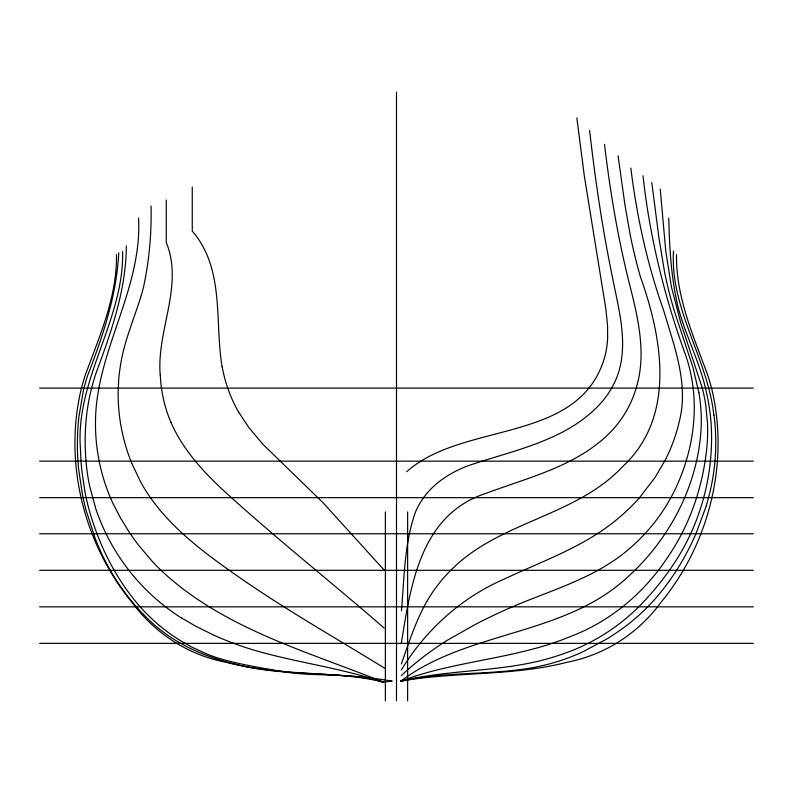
<?xml version="1.0" encoding="UTF-8"?>
<svg xmlns="http://www.w3.org/2000/svg" width="793" height="793" viewBox="0 0 793 793"><rect width="100%" height="100%" fill="white"/><g stroke="black" fill="none" stroke-linecap="round" stroke-linejoin="round"><path stroke-width="1.19" d="M116.482 254.553C117.176 296.978 99.472 336.331 85.188 375.337A189.19 189.19 0 0 0 80.866 390.572C63.787 464.133 84.355 544.414 132.114 602.462C154.873 633.419 188.199 655.018 226.035 662.284C280.306 676.3 337.174 671.493 392.178 681.137L382.642 682.188C340.703 667.765 296.265 662.571 253.76 650.072A318.023 318.023 0 0 1 214.298 635.381M138.557 218.035C142.205 285.966 100.414 344.757 95.874 411.289A190.409 190.409 0 0 0 113.379 504.378M122.608 251.411C124.253 320.798 74.483 379.926 80.539 450.018A259.123 259.123 0 0 0 81.897 471.111L84.99 492.037A237.791 237.791 0 0 0 88.489 507.451C98.481 544.494 116.026 579.931 141.739 608.598A180.09 180.09 0 0 0 182.697 641.993L192.184 647.286L206.983 654.056A163.606 163.606 0 0 0 222.159 659.3C242.42 664.921 263.236 668.261 283.944 671.77C316.754 677.281 350.863 671.929 382.979 681.94L382.642 682.188M126.305 245.87C126.186 289.762 111.387 331.454 96.419 372.105C85.297 403.746 82.928 438.043 87.071 471.201A195.346 195.346 0 0 0 89.827 486.852L95.428 507.322M118.791 252.798C116.621 295.293 102.941 335.994 87.706 375.347A182.856 182.856 0 0 0 83.394 390.572L78.923 416.632A250.935 250.935 0 0 0 78.596 468.901L82.462 494.663A283.765 283.765 0 0 0 85.971 509.968L95.685 540.033M401.456 610.818C404.271 578.127 404.242 544.404 415.106 513.091C424.424 488.954 447.183 472.876 470.963 464.777C517.343 449.304 570.395 439.411 603.473 400.069A90.858 90.858 0 0 0 611.76 387.807C632.031 352.796 618.946 311.56 611.958 274.755C602.135 227.085 595.127 178.891 589.615 130.538M401.367 643.024C410.734 584.709 420.577 514.806 485.603 493.474C529.873 476.9 579.376 465.66 612.791 429.667A103.635 103.635 0 0 0 622.178 417.772L624.884 413.559A108.116 108.116 0 0 0 636.759 386.171C646.196 353.262 638.286 318.935 630.148 286.669C618.213 239.922 610.184 192.243 604.524 144.356M706.325 505.825L695.907 533.887A278.075 278.075 0 0 1 689.414 547.636C673.217 579.822 650.359 609.113 620.641 629.84A236.73 236.73 0 0 1 607.071 638.851L582.815 651.836A211.751 211.751 0 0 1 532.807 667.656C489.162 675.448 444.199 671.384 400.822 681.137C468.039 630.564 563.466 635.976 626.738 577.899C669.55 539.755 698.405 484.85 701.171 427.189A166.361 166.361 0 0 0 698.881 392.594M401.367 663.969C410.665 637.661 418.972 610.273 435.882 587.633A154.704 154.704 0 0 1 457.839 563.625C506.459 520.495 578.028 514.488 623.09 466.165C676.37 416.275 662.195 337.848 640.338 276.519A521.08 521.08 0 0 1 630.346 235.58L625.082 205.793L618.084 155.854M401.367 669.926C425.623 629.979 461.248 597.714 504.229 579.078C542.67 560.919 583.975 546.902 617.073 519.296A195.276 195.276 0 0 0 639.475 497.746L655.068 477.465L665.307 459.96A164.647 164.647 0 0 0 679.016 422.5C689.266 384.714 674.288 346.719 663.761 310.777C647.336 264.644 636.809 216.638 630.841 168.076M406.789 471.647C463.816 420.518 581.507 444.675 605.297 354.957A94.149 94.149 0 0 0 607.646 337.967L607.557 325.526L605.743 308.19L584.372 176.304L576.858 117.909M676.518 254.553C675.824 296.978 693.528 336.331 707.812 375.337A189.19 189.19 0 0 1 712.134 390.572C729.213 464.133 708.645 544.414 660.886 602.462C638.127 633.419 604.801 655.018 566.965 662.284C512.694 676.3 455.826 671.493 400.822 681.137C455.767 660.291 516.203 659.231 570.613 636.472C608.221 622.257 640.516 595.979 663.592 563.218A248.031 248.031 0 0 0 672.186 550.441C692.864 517.77 704.531 479.676 707.376 441.215A178.009 178.009 0 0 0 707.485 422.857L705.681 404.589A167.016 167.016 0 0 0 702.142 387.529L680.741 322.672L671.443 287.066L665.773 251.084L660.232 189.19M400.822 681.137C452.634 668.38 507.53 672.742 558.421 655.444C591.915 644.838 622.436 625.35 645.958 599.23A277.372 277.372 0 0 0 674.446 562.871C701.557 521.972 714.354 471.746 711.073 422.867A212.861 212.861 0 0 0 706.494 392.594C700.378 363.283 685.965 336.638 678.263 307.813C671.185 278.492 669.47 248.179 668.757 218.115M39.65 388.104L753.35 388.104M39.65 461.149L753.35 461.149M39.65 497.677L753.35 497.677M39.65 533.778L753.35 533.778M39.65 570.306L753.35 570.306M39.65 606.833L753.35 606.833M39.65 643.361L753.35 643.361M214.298 635.381L195.356 626.014L181.696 617.985M384.536 668.122C337.372 639.089 289.048 611.591 243.322 580.159C208.807 556.111 173.439 531.082 149.262 495.982A170.505 170.505 0 0 1 140.867 482.372L131.668 463.102M384.119 628.036C329.957 580.892 273.407 536.385 220.553 487.725C200.599 468.881 181.914 447.728 170.951 422.263M143.305 614.178C167.858 640.685 201.67 656.435 236.473 664.415C284.419 677.113 334.933 670.273 382.979 681.94C307.337 651.529 224.736 628.859 163.209 572.368A218.481 218.481 0 0 1 151.998 561.107L138.329 544.87A239.387 239.387 0 0 1 129.071 531.925L120.744 518.424L113.449 504.338M384.536 570.514L323.326 503.01L262.909 444.278L249.061 427.814L238.663 412.152M698.901 392.594L692.894 367.288L674.714 312.155A409.594 409.594 0 0 1 664.475 271.602L659.003 238.346L651.796 182.638M222.06 366.634C214.477 321.125 225.014 269.085 192.253 231.09L192.253 187.009M643.024 175.719C649.507 235.937 664.038 294.748 684.369 351.705C699.327 391.445 696.522 435.773 681.356 474.987A182.608 182.608 0 0 1 640.179 538.685A175.332 175.332 0 0 1 628.799 549.202C597.535 576.115 557.439 588.327 519.93 603.642A578.176 578.176 0 0 0 475.641 624.26L447.302 640.268A304.284 304.284 0 0 0 401.377 675.527M713.849 415.175C707.683 358.476 670.035 309.339 673.495 250.984M160.236 375.238C156.29 330.602 183.986 286.065 166.272 242.42L166.272 200.024M151.066 206.021C151.641 233.558 149.233 261.323 143.265 288.226C136.465 313.612 124.957 337.659 120.754 363.759A171.684 171.684 0 0 0 118.722 379.56L118.177 390.225A183.788 183.788 0 0 0 131.697 463.092M407.622 511.951L407.622 700.873M396.5 92.127L396.5 700.873M385.378 511.951L385.378 700.873M714.007 415.155A213.902 213.902 0 0 1 706.186 505.785M143.216 614.268A223.695 223.695 0 0 1 95.824 539.974M181.617 618.114A208.311 208.311 0 0 1 95.309 507.361M170.892 422.292A135.216 135.216 0 0 1 160.325 375.228M238.604 412.182A143.662 143.662 0 0 1 222.139 366.614"/></g></svg>
